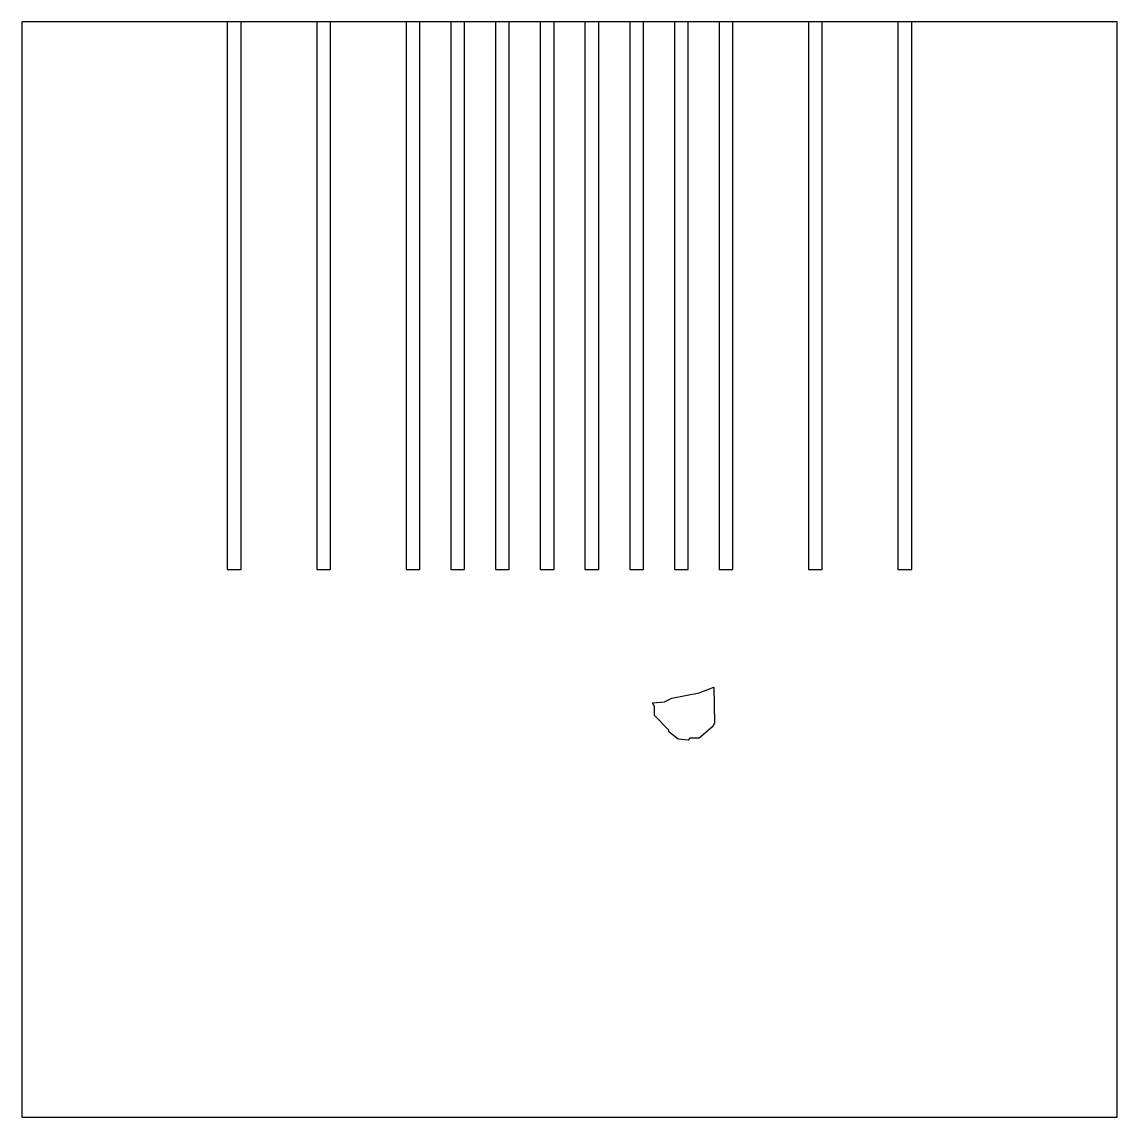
# Model space of a CAD drawing. Header units: millimetres. Extents: x 0 to 283, y 0 to 283.
import ezdxf

# ---------------------------------------------------------------- set-up
doc = ezdxf.new("R2010")
doc.units = ezdxf.units.MM
for name, color, linetype in [('CUT_OUTLINE', 5, 'Continuous'), ('CUT_SLOT', 1, 'Continuous'), ('ENG_L', 4, 'Continuous')]:
    doc.layers.add(name, color=color, linetype=linetype)

msp = doc.modelspace()

# ---------------------------------------------------------------- linework, layer by layer
at = {"layer": 'CUT_OUTLINE'}
msp.add_lwpolyline([(0, 0), (282.84, 0), (282.84, 282.84), (0, 282.84), (0, 0)], close=True, dxfattribs=at)
at = {"layer": 'CUT_SLOT'}
for points in [[(53.04, 141.42), (56.6, 141.42), (56.6, 282.84), (53.04, 282.84), (53.04, 141.42)], [(76.13, 141.42), (79.69, 141.42), (79.69, 282.84), (76.13, 282.84), (76.13, 141.42)], [(99.22, 141.42), (102.79, 141.42), (102.79, 282.84), (99.22, 282.84), (99.22, 141.42)], [(110.77, 141.42), (114.34, 141.42), (114.34, 282.84), (110.77, 282.84), (110.77, 141.42)], [(122.32, 141.42), (125.88, 141.42), (125.88, 282.84), (122.32, 282.84), (122.32, 141.42)], [(133.87, 141.42), (137.43, 141.42), (137.43, 282.84), (133.87, 282.84), (133.87, 141.42)], [(145.41, 141.42), (148.98, 141.42), (148.98, 282.84), (145.41, 282.84), (145.41, 141.42)], [(156.96, 141.42), (160.52, 141.42), (160.52, 282.84), (156.96, 282.84), (156.96, 141.42)], [(168.51, 141.42), (172.07, 141.42), (172.07, 282.84), (168.51, 282.84), (168.51, 141.42)], [(180.05, 141.42), (183.62, 141.42), (183.62, 282.84), (180.05, 282.84), (180.05, 141.42)], [(203.15, 141.42), (206.71, 141.42), (206.71, 282.84), (203.15, 282.84), (203.15, 141.42)], [(226.24, 141.42), (229.81, 141.42), (229.81, 282.84), (226.24, 282.84), (226.24, 141.42)]]:
    msp.add_lwpolyline(points, close=True, dxfattribs=at)
at = {"layer": 'ENG_L'}
msp.add_lwpolyline([(169.47, 97.58), (167.11, 99.47), (167.11, 99.94), (163.34, 103.71), (163.34, 106.07), (162.87, 107.01), (165.93, 107.24), (167.82, 108.19), (174.89, 109.6), (178.66, 111.02), (178.9, 101.82), (178.43, 100.88), (174.89, 97.82), (172.53, 97.82), (172.06, 97.35), (169.47, 97.58)], close=True, dxfattribs=at)

doc.saveas('drawing.dxf')
